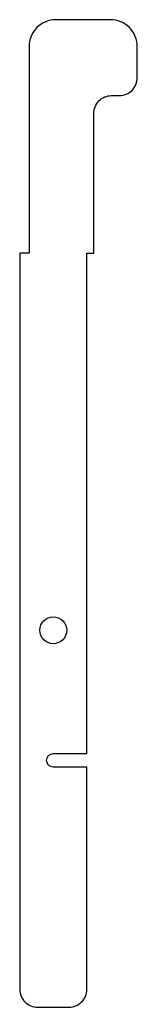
# Model space of a CAD drawing. Header units: millimetres. Extents: x -51 to -37, y -84 to 26.
import ezdxf

# ---------------------------------------------------------------- set-up
doc = ezdxf.new("R2010")
doc.units = ezdxf.units.MM
doc.layers.get('0').update_dxf_attribs({"linetype": 'CONTINUOUS'})

msp = doc.modelspace()

# ---------------------------------------------------------------- linework, layer by layer
msp.add_lwpolyline([(-43, -57.25), (-46.75, -57.25, -1), (-46.75, -55.75), (-43, -55.75), (-43, 0), (-42.24, 0), (-42.24, 15.55, -0.414214), (-40.24, 17.55), (-39.37, 17.55, 0.414214), (-37.37, 19.55), (-37.37, 23, 0.414214), (-40.37, 26), (-46.45, 26, 0.414214), (-49.45, 23), (-49.45, 0), (-50.5, 0), (-50.5, -82, 0.414214), (-48.5, -84), (-45, -84, 0.414214), (-43, -82)], format="xyb", close=True)
msp.add_circle((-46.75, -42), 1.5)

doc.saveas('drawing.dxf')
